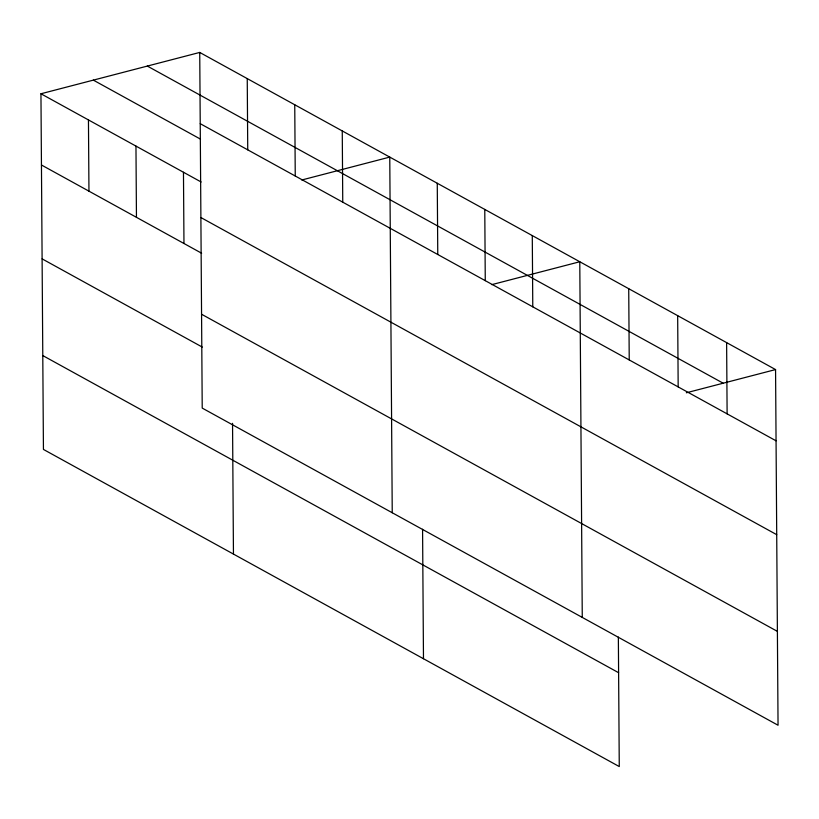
<?xml version="1.0" encoding="UTF-8"?>
<svg xmlns="http://www.w3.org/2000/svg" width="819" height="819" viewBox="0 0 819 819"><rect width="100%" height="100%" fill="white"/><g stroke="black" fill="none" stroke-linecap="round" stroke-linejoin="round"><path stroke-width="1.23" d="M618.355 637.069L619.266 766.564L43.438 449.426L40.95 93.765L199.734 52.436L775.562 369.574L778.05 725.235L202.221 408.097L199.734 52.436M301.781 179.996L389.762 157.094L392.24 512.755M491.799 284.643L579.78 261.752L582.268 617.413M686.353 392.792L775.562 369.574M147.338 66.073L723.167 383.21M200.235 123.679L776.064 440.817M93.346 80.129L200.512 139.148M40.95 93.765L201.146 181.992M200.89 217.537L776.719 534.674M41.452 164.998L201.638 253.225M201.566 314.24L777.395 631.377M42.107 258.865L202.293 347.092M42.783 355.569L618.611 672.706M726.617 342.618L727.118 413.861M677.671 315.663L678.173 386.896M628.726 288.708L629.227 359.94M532.278 235.585L532.78 306.828M484.776 209.418L485.268 280.661M437.264 183.261L437.766 254.494M422.573 529.248L423.484 658.732M342.26 130.927L342.751 202.17M294.748 104.771L295.249 176.003M247.246 78.604L247.737 149.836M232.545 423.321L233.456 554.084M183.466 172.256L183.968 243.489M135.964 146.089L136.456 217.332M88.452 119.922L88.954 191.165"/></g></svg>
